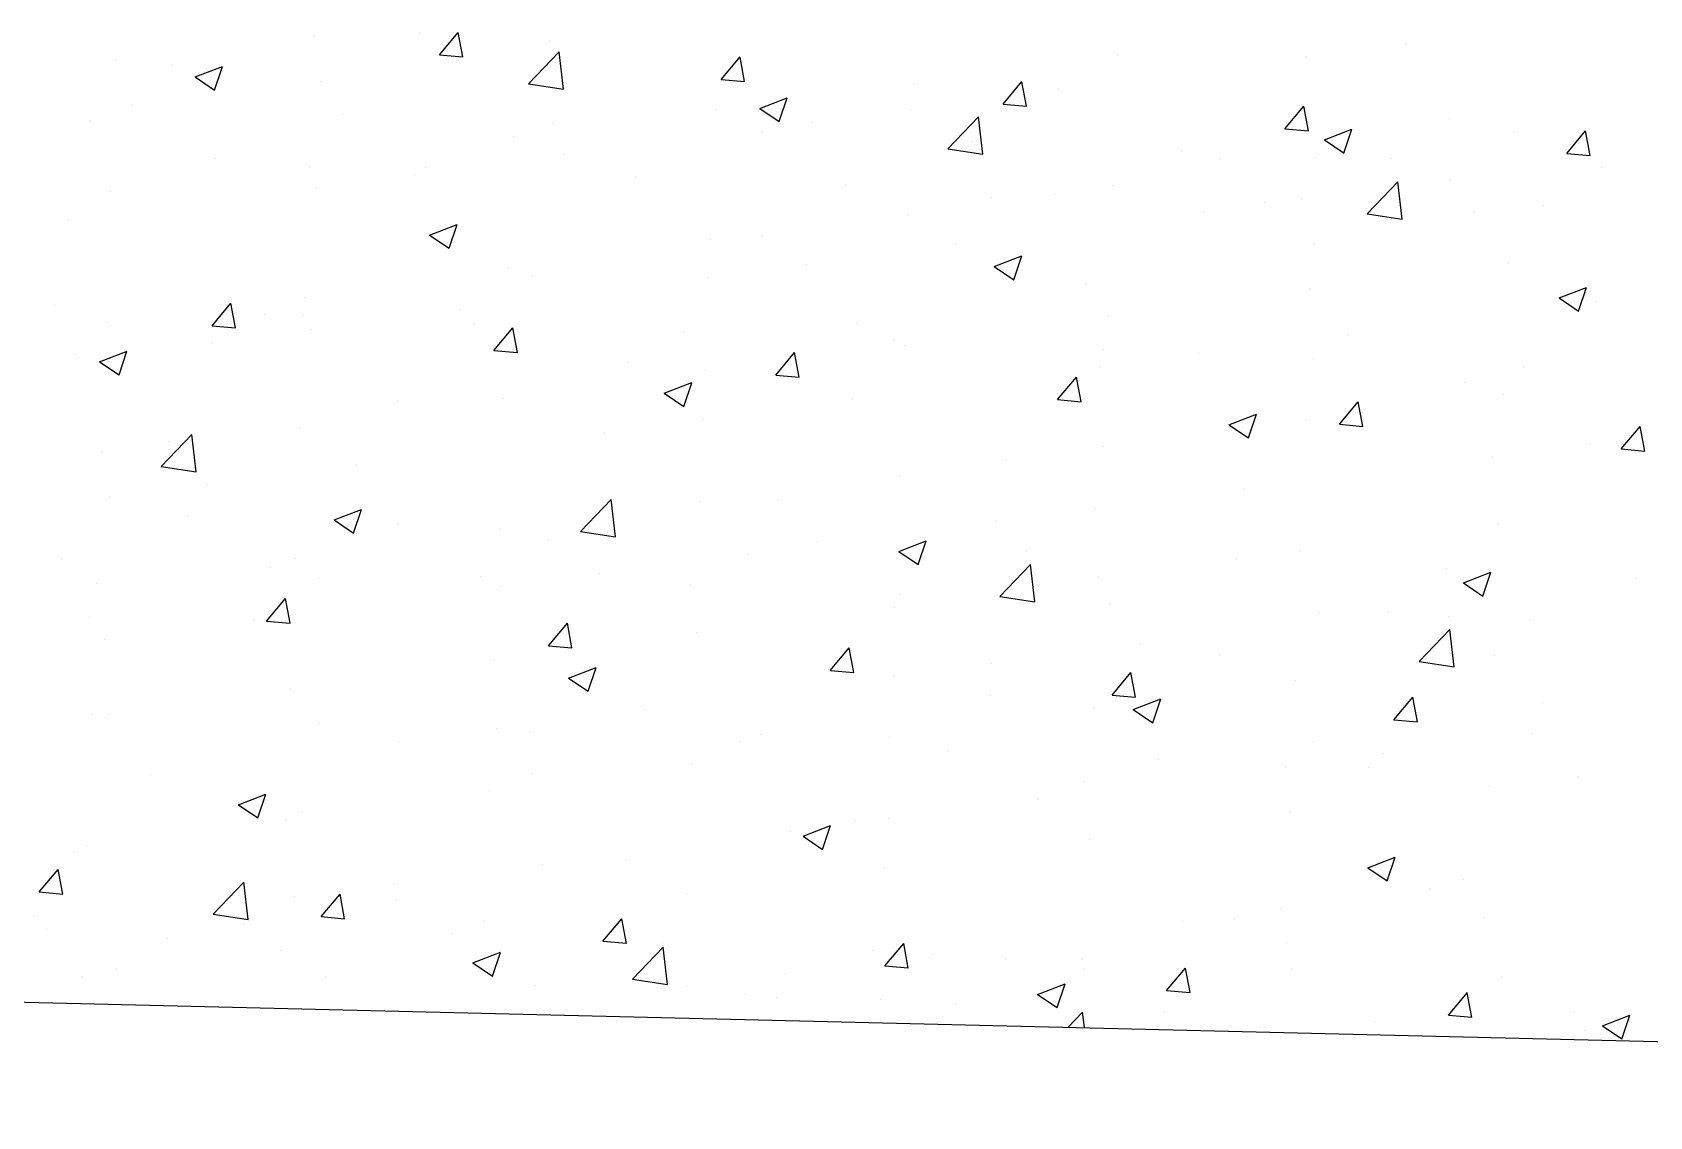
# Model space of a CAD drawing. Header units: millimetres. Extents: x 331487 to 517269, y 198509 to 399936.
# Drawn here: x 448193.3 to 448604.9, y 301836.3 to 302112.3 of the extents above; entities that cross this region are included whole.
import ezdxf

# ---------------------------------------------------------------- set-up
doc = ezdxf.new("R2010")
doc.units = ezdxf.units.MM
doc.header["$MEASUREMENT"] = 0
doc.layers.add('COLUMN', color=6, linetype='Continuous')

msp = doc.modelspace()

# ---------------------------------------------------------------- linework, layer by layer
at = {"layer": 'COLUMN'}
msp.add_line((410789.88, 302764.93), (449403.06, 301836.28), dxfattribs=at)
at = {"layer": 'COLUMN', "color": 2, "linetype": 'Continuous'}
for p, q in [((448265.04, 302111.51), (448265.04, 302111.51)), ((448265.04, 302111.51), (448265.04, 302111.51)), ((448291.91, 302112.31), (448291.91, 302112.31)), ((448291.91, 302112.31), (448291.91, 302112.31)), ((448296.91, 302106.59), (448301.73, 302112.33)), ((448296.91, 302106.59), (448301.73, 302112.33)), ((448302.89, 302106.06), (448301.73, 302112.32)), ((448302.89, 302106.06), (448301.73, 302112.32)), ((448319.59, 302099.23), (448327.38, 302107.35)), ((448319.59, 302099.23), (448327.38, 302107.35)), ((448324.87, 302109.9), (448324.87, 302109.9)), ((448324.87, 302109.9), (448324.87, 302109.9)), ((448328.48, 302097.85), (448327.37, 302107.34)), ((448328.48, 302097.85), (448327.37, 302107.34)), ((448542.76, 302109.36), (448542.76, 302109.36)), ((448542.76, 302109.36), (448542.76, 302109.36)), ((448214.53, 302105.1), (448214.53, 302105.1)), ((448214.53, 302105.1), (448214.53, 302105.1)), ((448228.75, 302103.99), (448228.75, 302103.99)), ((448228.75, 302103.99), (448228.75, 302103.99)), ((448234.75, 302100.98), (448241.75, 302103.67)), ((448234.75, 302100.98), (448241.75, 302103.67)), ((448239.72, 302097.62), (448241.75, 302103.67)), ((448239.72, 302097.62), (448241.75, 302103.67)), ((448296.91, 302106.59), (448302.89, 302106.06)), ((448296.91, 302106.59), (448302.89, 302106.06)), ((448368.64, 302100.31), (448373.46, 302106.06)), ((448368.64, 302100.31), (448373.46, 302106.06)), ((448374.61, 302099.78), (448373.46, 302106.05)), ((448374.61, 302099.78), (448373.46, 302106.05)), ((448469.56, 302106.65), (448469.56, 302106.65)), ((448469.56, 302106.65), (448469.56, 302106.65)), ((448517.72, 302106.06), (448517.72, 302106.06)), ((448517.72, 302106.06), (448517.72, 302106.06)), ((448234.75, 302100.98), (448239.72, 302097.63)), ((448234.75, 302100.98), (448239.72, 302097.63)), ((448266.55, 302099.89), (448266.55, 302099.89)), ((448266.55, 302099.89), (448266.55, 302099.89)), ((448319.58, 302099.23), (448328.48, 302097.85)), ((448319.58, 302099.23), (448328.48, 302097.85)), ((448368.64, 302100.31), (448374.62, 302099.79)), ((448368.64, 302100.31), (448374.62, 302099.79)), ((448417.62, 302099.16), (448417.62, 302099.16)), ((448417.62, 302099.16), (448417.62, 302099.16)), ((448440.36, 302094.04), (448445.18, 302099.78)), ((448440.36, 302094.04), (448445.18, 302099.78)), ((448446.34, 302093.51), (448445.18, 302099.77)), ((448446.34, 302093.51), (448445.18, 302099.77)), ((448378.46, 302092.97), (448385.46, 302095.66)), ((448378.46, 302092.97), (448385.46, 302095.66)), ((448383.43, 302089.62), (448385.46, 302095.66)), ((448383.43, 302089.62), (448385.46, 302095.66)), ((448454.57, 302097.75), (448454.57, 302097.75)), ((448454.57, 302097.75), (448454.57, 302097.75)), ((448218.92, 302093.62), (448218.92, 302093.62)), ((448218.92, 302093.62), (448218.92, 302093.62)), ((448272.3, 302091.36), (448272.3, 302091.36)), ((448272.3, 302091.36), (448272.3, 302091.36)), ((448367.11, 302092.75), (448367.11, 302092.75)), ((448367.11, 302092.75), (448367.11, 302092.75)), ((448378.46, 302092.97), (448383.43, 302089.62)), ((448378.46, 302092.97), (448383.43, 302089.62)), ((448416.7, 302092.76), (448416.7, 302092.76)), ((448416.7, 302092.76), (448416.7, 302092.76)), ((448426.31, 302082.68), (448434.1, 302090.8)), ((448426.31, 302082.68), (448434.1, 302090.8)), ((448435.2, 302081.3), (448434.1, 302090.79)), ((448435.2, 302081.3), (448434.1, 302090.79)), ((448440.36, 302094.04), (448446.34, 302093.51)), ((448440.36, 302094.04), (448446.34, 302093.51)), ((448512.09, 302087.76), (448516.91, 302093.51)), ((448512.09, 302087.76), (448516.91, 302093.51)), ((448518.07, 302087.23), (448516.91, 302093.5)), ((448518.07, 302087.23), (448516.91, 302093.5)), ((448554.01, 302090.27), (448554.01, 302090.27)), ((448554.01, 302090.27), (448554.01, 302090.27)), ((448208.23, 302089.88), (448208.23, 302089.88)), ((448208.23, 302089.88), (448208.23, 302089.88)), ((448325.68, 302089.11), (448325.68, 302089.11)), ((448325.68, 302089.11), (448325.68, 302089.11)), ((448379.07, 302086.85), (448379.07, 302086.85)), ((448379.07, 302086.85), (448379.07, 302086.85)), ((448391.66, 302089.46), (448391.66, 302089.46)), ((448391.66, 302089.46), (448391.66, 302089.46)), ((448512.09, 302087.76), (448518.07, 302087.24)), ((448512.09, 302087.76), (448518.07, 302087.24)), ((448522.17, 302084.96), (448529.17, 302087.65)), ((448522.17, 302084.96), (448529.17, 302087.65)), ((448527.14, 302081.61), (448529.17, 302087.65)), ((448527.14, 302081.61), (448529.17, 302087.65)), ((448570.19, 302086.81), (448570.19, 302086.81)), ((448570.19, 302086.81), (448570.19, 302086.81)), ((448583.82, 302081.48), (448588.64, 302087.23)), ((448583.82, 302081.48), (448588.64, 302087.23)), ((448589.79, 302080.96), (448588.63, 302087.22)), ((448589.79, 302080.96), (448588.63, 302087.22)), ((448315.76, 302085.71), (448315.76, 302085.71)), ((448315.76, 302085.71), (448315.76, 302085.71)), ((448426.31, 302082.67), (448435.2, 302081.3)), ((448426.31, 302082.67), (448435.2, 302081.3)), ((448432.45, 302084.6), (448432.45, 302084.6)), ((448432.45, 302084.6), (448432.45, 302084.6)), ((448485.83, 302082.34), (448485.83, 302082.34)), ((448485.83, 302082.34), (448485.83, 302082.34)), ((448522.17, 302084.96), (448527.15, 302081.61)), ((448522.17, 302084.96), (448527.15, 302081.61)), ((448240, 302080.19), (448240, 302080.19)), ((448240, 302080.19), (448240, 302080.19)), ((448263.82, 302078.22), (448263.82, 302078.22)), ((448263.82, 302078.22), (448263.82, 302078.22)), ((448293.39, 302077.93), (448293.39, 302077.93)), ((448293.39, 302077.93), (448293.39, 302077.93)), ((448328.51, 302081.15), (448328.51, 302081.15)), ((448328.51, 302081.15), (448328.51, 302081.15)), ((448495.69, 302080.26), (448495.69, 302080.26)), ((448495.69, 302080.26), (448495.69, 302080.26)), ((448519.68, 302080.41), (448519.68, 302080.41)), ((448519.68, 302080.41), (448519.68, 302080.41)), ((448539.21, 302080.09), (448539.21, 302080.09)), ((448539.21, 302080.09), (448539.21, 302080.09)), ((448583.82, 302081.48), (448589.79, 302080.96)), ((448583.82, 302081.48), (448589.79, 302080.96)), ((448290.63, 302076.16), (448290.63, 302076.16)), ((448290.63, 302076.16), (448290.63, 302076.16)), ((448346.77, 302075.68), (448346.77, 302075.68)), ((448346.77, 302075.68), (448346.77, 302075.68)), ((448533.04, 302066.13), (448540.83, 302074.25)), ((448533.04, 302066.13), (448540.83, 302074.25)), ((448541.93, 302064.74), (448540.82, 302074.24)), ((448541.93, 302064.74), (448540.82, 302074.24)), ((448554.33, 302074.9), (448554.33, 302074.9)), ((448554.33, 302074.9), (448554.33, 302074.9)), ((448592.6, 302077.83), (448592.6, 302077.83)), ((448592.6, 302077.83), (448592.6, 302077.83)), ((448213.31, 302071.81), (448213.31, 302071.81)), ((448213.31, 302071.81), (448213.31, 302071.81)), ((448265.6, 302072.87), (448265.6, 302072.87)), ((448265.6, 302072.87), (448265.6, 302072.87)), ((448400.15, 302073.42), (448400.15, 302073.42)), ((448400.15, 302073.42), (448400.15, 302073.42)), ((448437.37, 302070.25), (448437.37, 302070.25)), ((448437.37, 302070.25), (448437.37, 302070.25)), ((448453.53, 302071.17), (448453.53, 302071.17)), ((448453.53, 302071.17), (448453.53, 302071.17)), ((448468.34, 302073.36), (448468.34, 302073.36)), ((448468.34, 302073.36), (448468.34, 302073.36)), ((448516.45, 302069.91), (448516.45, 302069.91)), ((448516.45, 302069.91), (448516.45, 302069.91)), ((448416.4, 302065.87), (448416.4, 302065.87)), ((448416.4, 302065.87), (448416.4, 302065.87)), ((448491.42, 302066.62), (448491.42, 302066.62)), ((448491.42, 302066.62), (448491.42, 302066.62)), ((448506.92, 302068.91), (448506.92, 302068.91)), ((448506.92, 302068.91), (448506.92, 302068.91)), ((448533.03, 302066.12), (448541.93, 302064.74)), ((448533.03, 302066.12), (448541.93, 302064.74)), ((448560.3, 302066.65), (448560.3, 302066.65)), ((448560.3, 302066.65), (448560.3, 302066.65)), ((448577.97, 302068.32), (448577.97, 302068.32)), ((448577.97, 302068.32), (448577.97, 302068.32)), ((448202.45, 302064.55), (448202.45, 302064.55)), ((448202.45, 302064.55), (448202.45, 302064.55)), ((448294.44, 302060.72), (448301.44, 302063.41)), ((448294.44, 302060.72), (448301.44, 302063.41)), ((448299.41, 302057.36), (448301.44, 302063.41)), ((448299.41, 302057.36), (448301.44, 302063.41)), ((448294.44, 302060.72), (448299.41, 302057.36)), ((448294.44, 302060.72), (448299.41, 302057.36)), ((448365.89, 302059.47), (448365.89, 302059.47)), ((448365.89, 302059.47), (448365.89, 302059.47)), ((448379.06, 302060.24), (448379.06, 302060.24)), ((448379.06, 302060.24), (448379.06, 302060.24)), ((448428.26, 302058.3), (448428.26, 302058.3)), ((448428.26, 302058.3), (448428.26, 302058.3)), ((448519.66, 302058.31), (448519.66, 302058.31)), ((448519.66, 302058.31), (448519.66, 302058.31)), ((448390.39, 302053.32), (448390.39, 302053.32)), ((448390.39, 302053.32), (448390.39, 302053.32)), ((448438.15, 302052.71), (448445.15, 302055.4)), ((448438.15, 302052.71), (448445.15, 302055.4)), ((448443.12, 302049.35), (448445.15, 302055.4)), ((448443.12, 302049.35), (448445.15, 302055.4)), ((448568.98, 302053.52), (448568.98, 302053.52)), ((448568.98, 302053.52), (448568.98, 302053.52)), ((448314.55, 302052.42), (448314.55, 302052.42)), ((448314.55, 302052.42), (448314.55, 302052.42)), ((448320.74, 302050.23), (448320.74, 302050.23)), ((448320.74, 302050.23), (448320.74, 302050.23)), ((448365.36, 302050.02), (448365.36, 302050.02)), ((448365.36, 302050.02), (448365.36, 302050.02)), ((448438.15, 302052.71), (448443.12, 302049.36)), ((448438.15, 302052.71), (448443.12, 302049.36)), ((448461.34, 302048.3), (448461.34, 302048.3)), ((448461.34, 302048.3), (448461.34, 302048.3)), ((448518.47, 302047.12), (448518.47, 302047.12)), ((448518.47, 302047.12), (448518.47, 302047.12)), ((448581.86, 302044.7), (448588.87, 302047.39)), ((448581.86, 302044.7), (448588.87, 302047.39)), ((448586.83, 302041.35), (448588.86, 302047.39)), ((448586.83, 302041.35), (448588.86, 302047.39)), ((448199.02, 302042.79), (448199.02, 302042.79)), ((448199.02, 302042.79), (448199.02, 302042.79)), ((448239.06, 302037.64), (448243.88, 302043.39)), ((448239.06, 302037.64), (448243.88, 302043.39)), ((448245.04, 302037.11), (448243.88, 302043.38)), ((448245.04, 302037.11), (448243.88, 302043.38)), ((448262.61, 302044.93), (448262.61, 302044.93)), ((448262.61, 302044.93), (448262.61, 302044.93)), ((448302.2, 302041.71), (448302.2, 302041.71)), ((448302.2, 302041.71), (448302.2, 302041.71)), ((448581.86, 302044.7), (448586.84, 302041.35)), ((448581.86, 302044.7), (448586.84, 302041.35)), ((448591.17, 302043.77), (448591.17, 302043.77)), ((448591.17, 302043.77), (448591.17, 302043.77)), ((448212.1, 302038.52), (448212.1, 302038.52)), ((448212.1, 302038.52), (448212.1, 302038.52)), ((448239.06, 302037.64), (448245.04, 302037.12)), ((448239.06, 302037.64), (448245.04, 302037.12)), ((448252.41, 302040.53), (448252.41, 302040.53)), ((448252.41, 302040.53), (448252.41, 302040.53)), ((448262.42, 302040.22), (448262.42, 302040.22)), ((448262.42, 302040.22), (448262.42, 302040.22)), ((448305.79, 302038.28), (448305.79, 302038.28)), ((448305.79, 302038.28), (448305.79, 302038.28)), ((448310.79, 302031.37), (448315.61, 302037.11)), ((448310.79, 302031.37), (448315.61, 302037.11)), ((448316.76, 302030.84), (448315.61, 302037.11)), ((448316.76, 302030.84), (448315.61, 302037.11)), ((448403.02, 302038.28), (448403.02, 302038.28)), ((448403.02, 302038.28), (448403.02, 302038.28)), ((448467.12, 302040.08), (448467.12, 302040.08)), ((448467.12, 302040.08), (448467.12, 302040.08)), ((448239.29, 302033.43), (448239.29, 302033.43)), ((448239.29, 302033.43), (448239.29, 302033.43)), ((448264.33, 302036.72), (448264.33, 302036.72)), ((448264.33, 302036.72), (448264.33, 302036.72)), ((448359.17, 302036.02), (448359.17, 302036.02)), ((448359.17, 302036.02), (448359.17, 302036.02)), ((448412.55, 302033.77), (448412.55, 302033.77)), ((448412.55, 302033.77), (448412.55, 302033.77)), ((448528.02, 302035.46), (448528.02, 302035.46)), ((448528.02, 302035.46), (448528.02, 302035.46)), ((448204.1, 302030.21), (448204.1, 302030.21)), ((448204.1, 302030.21), (448204.1, 302030.21)), ((448210.42, 302028.47), (448217.42, 302031.15)), ((448210.42, 302028.47), (448217.42, 302031.15)), ((448215.39, 302025.11), (448217.41, 302031.15)), ((448215.39, 302025.11), (448217.41, 302031.15)), ((448310.79, 302031.37), (448316.76, 302030.84)), ((448310.79, 302031.37), (448316.76, 302030.84)), ((448382.51, 302025.09), (448387.33, 302030.84)), ((448382.51, 302025.09), (448387.33, 302030.84)), ((448388.49, 302024.56), (448387.33, 302030.83)), ((448388.49, 302024.56), (448387.33, 302030.83)), ((448415.18, 302032.58), (448415.18, 302032.58)), ((448415.18, 302032.58), (448415.18, 302032.58)), ((448465.94, 302031.51), (448465.94, 302031.51)), ((448465.94, 302031.51), (448465.94, 302031.51)), ((448490.14, 302030.47), (448490.14, 302030.47)), ((448490.14, 302030.47), (448490.14, 302030.47)), ((448519.32, 302029.26), (448519.32, 302029.26)), ((448519.32, 302029.26), (448519.32, 302029.26)), ((448210.42, 302028.47), (448215.39, 302025.11)), ((448210.42, 302028.47), (448215.39, 302025.11)), ((448344.7, 302028.27), (448344.7, 302028.27)), ((448344.7, 302028.27), (448344.7, 302028.27)), ((448364.67, 302026.18), (448364.67, 302026.18)), ((448364.67, 302026.18), (448364.67, 302026.18)), ((448382.51, 302025.09), (448388.49, 302024.57)), ((448382.51, 302025.09), (448388.49, 302024.57)), ((448454.24, 302018.82), (448459.06, 302024.56)), ((448454.24, 302018.82), (448459.06, 302024.56)), ((448460.21, 302018.29), (448459.06, 302024.56)), ((448460.21, 302018.29), (448459.06, 302024.56)), ((448465.11, 302027.18), (448465.11, 302027.18)), ((448465.11, 302027.18), (448465.11, 302027.18)), ((448572.7, 302027), (448572.7, 302027)), ((448572.7, 302027), (448572.7, 302027)), ((448354.13, 302020.46), (448361.13, 302023.15)), ((448354.13, 302020.46), (448361.13, 302023.15)), ((448354.13, 302020.46), (448359.1, 302017.1)), ((448354.13, 302020.46), (448359.1, 302017.1)), ((448359.1, 302017.1), (448361.13, 302023.14)), ((448359.1, 302017.1), (448361.13, 302023.14)), ((448557.85, 302023.31), (448557.85, 302023.31)), ((448557.85, 302023.31), (448557.85, 302023.31)), ((448286.38, 302018.26), (448286.38, 302018.26)), ((448286.38, 302018.26), (448286.38, 302018.26)), ((448313.33, 302019.13), (448313.33, 302019.13)), ((448313.33, 302019.13), (448313.33, 302019.13)), ((448401.96, 302018.86), (448401.96, 302018.86)), ((448401.96, 302018.86), (448401.96, 302018.86)), ((448454.24, 302018.82), (448460.22, 302018.29)), ((448454.24, 302018.82), (448460.22, 302018.29)), ((448525.96, 302012.54), (448530.79, 302018.29)), ((448525.96, 302012.54), (448530.79, 302018.29)), ((448531.94, 302012.01), (448530.78, 302018.28)), ((448531.94, 302012.01), (448530.78, 302018.28)), ((448567.76, 302020.23), (448567.76, 302020.23)), ((448567.76, 302020.23), (448567.76, 302020.23)), ((448364.08, 302013.88), (448364.08, 302013.88)), ((448364.08, 302013.88), (448364.08, 302013.88)), ((448497.84, 302012.45), (448504.84, 302015.14)), ((448497.84, 302012.45), (448504.84, 302015.14)), ((448497.84, 302012.45), (448502.82, 302009.09)), ((448497.84, 302012.45), (448502.82, 302009.09)), ((448499.53, 302013.3), (448499.53, 302013.3)), ((448499.53, 302013.3), (448499.53, 302013.3)), ((448502.81, 302009.09), (448504.84, 302015.14)), ((448502.81, 302009.09), (448504.84, 302015.14)), ((448517.25, 302013.83), (448517.25, 302013.83)), ((448517.25, 302013.83), (448517.25, 302013.83)), ((448525.97, 302012.54), (448531.94, 302012.02)), ((448525.97, 302012.54), (448531.94, 302012.02)), ((448226.12, 302001.82), (448233.91, 302009.94)), ((448226.12, 302001.82), (448233.91, 302009.94)), ((448228.06, 302008.25), (448228.06, 302008.25)), ((448228.06, 302008.25), (448228.06, 302008.25)), ((448235.01, 302000.44), (448233.91, 302009.93)), ((448235.01, 302000.44), (448233.91, 302009.93)), ((448261.39, 302011.64), (448261.39, 302011.64)), ((448261.39, 302011.64), (448261.39, 302011.64)), ((448339.05, 302010.58), (448339.05, 302010.58)), ((448339.05, 302010.58), (448339.05, 302010.58)), ((448597.69, 302006.27), (448602.51, 302012.01)), ((448597.69, 302006.27), (448602.51, 302012.01)), ((448603.67, 302005.74), (448602.51, 302012)), ((448603.67, 302005.74), (448602.51, 302012)), ((448210.88, 302005.24), (448210.88, 302005.24)), ((448210.88, 302005.24), (448210.88, 302005.24)), ((448465.91, 302006.79), (448465.91, 302006.79)), ((448465.91, 302006.79), (448465.91, 302006.79)), ((448564.87, 302004.33), (448564.87, 302004.33)), ((448564.87, 302004.33), (448564.87, 302004.33)), ((448589.9, 302007.63), (448589.9, 302007.63)), ((448589.9, 302007.63), (448589.9, 302007.63)), ((448597.69, 302006.27), (448603.67, 302005.74)), ((448597.69, 302006.27), (448603.67, 302005.74)), ((448226.12, 302001.82), (448235.01, 302000.44)), ((448226.12, 302001.82), (448235.01, 302000.44)), ((448275.89, 302002.27), (448275.89, 302002.27)), ((448275.89, 302002.27), (448275.89, 302002.27)), ((448441.21, 302003.29), (448441.21, 302003.29)), ((448441.21, 302003.29), (448441.21, 302003.29)), ((448238.02, 301997.28), (448238.02, 301997.28)), ((448238.02, 301997.28), (448238.02, 301997.28)), ((448413.97, 301999.29), (448413.97, 301999.29)), ((448413.97, 301999.29), (448413.97, 301999.29)), ((448501.71, 301996.02), (448501.71, 301996.02)), ((448501.71, 301996.02), (448501.71, 301996.02)), ((448212.99, 301993.98), (448212.99, 301993.98)), ((448212.99, 301993.98), (448212.99, 301993.98)), ((448332.85, 301985.27), (448340.64, 301993.39)), ((448332.85, 301985.27), (448340.64, 301993.39)), ((448341.74, 301983.88), (448340.63, 301993.38)), ((448341.74, 301983.88), (448340.63, 301993.38)), ((448363.46, 301992.89), (448363.46, 301992.89)), ((448363.46, 301992.89), (448363.46, 301992.89)), ((448382.89, 301993.28), (448382.89, 301993.28)), ((448382.89, 301993.28), (448382.89, 301993.28)), ((448232.93, 301989.43), (448232.93, 301989.43)), ((448232.93, 301989.43), (448232.93, 301989.43)), ((448270.11, 301988.2), (448277.11, 301990.89)), ((448270.11, 301988.2), (448277.11, 301990.89)), ((448270.11, 301988.2), (448275.08, 301984.85)), ((448270.11, 301988.2), (448275.08, 301984.85)), ((448275.08, 301984.85), (448277.1, 301990.89)), ((448275.08, 301984.85), (448277.1, 301990.89)), ((448438.8, 301987.74), (448438.8, 301987.74)), ((448438.8, 301987.74), (448438.8, 301987.74)), ((448463.84, 301991.03), (448463.84, 301991.03)), ((448463.84, 301991.03), (448463.84, 301991.03)), ((448286.32, 301987.18), (448286.32, 301987.18)), ((448286.32, 301987.18), (448286.32, 301987.18)), ((448312.11, 301985.85), (448312.11, 301985.85)), ((448312.11, 301985.85), (448312.11, 301985.85)), ((448324.57, 301983.27), (448324.57, 301983.27)), ((448324.57, 301983.27), (448324.57, 301983.27)), ((448332.84, 301985.26), (448341.74, 301983.88)), ((448332.84, 301985.26), (448341.74, 301983.88)), ((448339.7, 301984.92), (448339.7, 301984.92)), ((448339.7, 301984.92), (448339.7, 301984.92)), ((448566.55, 301986.94), (448566.55, 301986.94)), ((448566.55, 301986.94), (448566.55, 301986.94)), ((448375.65, 301979.42), (448375.65, 301979.42)), ((448375.65, 301979.42), (448375.65, 301979.42)), ((448393.08, 301982.67), (448393.08, 301982.67)), ((448393.08, 301982.67), (448393.08, 301982.67)), ((448413.82, 301980.2), (448420.82, 301982.88)), ((448413.82, 301980.2), (448420.82, 301982.88)), ((448413.82, 301980.2), (448418.79, 301976.84)), ((448413.82, 301980.2), (448418.79, 301976.84)), ((448418.79, 301976.84), (448420.82, 301982.88)), ((448418.79, 301976.84), (448420.82, 301982.88)), ((448446.46, 301980.41), (448446.46, 301980.41)), ((448446.46, 301980.41), (448446.46, 301980.41)), ((448516.04, 301980.54), (448516.04, 301980.54)), ((448516.04, 301980.54), (448516.04, 301980.54)), ((448200.64, 301978.26), (448200.64, 301978.26)), ((448200.64, 301978.26), (448200.64, 301978.26)), ((448254.02, 301976), (448254.02, 301976)), ((448254.02, 301976), (448254.02, 301976)), ((448260.18, 301978.35), (448260.18, 301978.35)), ((448260.18, 301978.35), (448260.18, 301978.35)), ((448439.57, 301968.72), (448447.36, 301976.83)), ((448439.57, 301968.72), (448447.36, 301976.83)), ((448448.46, 301967.33), (448447.36, 301976.83)), ((448448.46, 301967.33), (448447.36, 301976.83)), ((448499.84, 301978.16), (448499.84, 301978.16)), ((448499.84, 301978.16), (448499.84, 301978.16)), ((448553.23, 301975.9), (448553.23, 301975.9)), ((448553.23, 301975.9), (448553.23, 301975.9)), ((448209.67, 301971.95), (448209.67, 301971.95)), ((448209.67, 301971.95), (448209.67, 301971.95)), ((448266.25, 301973.26), (448266.25, 301973.26)), ((448266.25, 301973.26), (448266.25, 301973.26)), ((448307.4, 301973.75), (448307.4, 301973.75)), ((448307.4, 301973.75), (448307.4, 301973.75)), ((448312.74, 301971.14), (448312.74, 301971.14)), ((448312.74, 301971.14), (448312.74, 301971.14)), ((448337.78, 301974.44), (448337.78, 301974.44)), ((448337.78, 301974.44), (448337.78, 301974.44)), ((448360.78, 301971.49), (448360.78, 301971.49)), ((448360.78, 301971.49), (448360.78, 301971.49)), ((448464.69, 301973.5), (448464.69, 301973.5)), ((448464.69, 301973.5), (448464.69, 301973.5)), ((448557.53, 301972.19), (448564.53, 301974.87)), ((448557.53, 301972.19), (448564.53, 301974.87)), ((448557.53, 301972.19), (448562.51, 301968.83)), ((448557.53, 301972.19), (448562.51, 301968.83)), ((448562.5, 301968.83), (448564.53, 301974.87)), ((448562.5, 301968.83), (448564.53, 301974.87)), ((448601.47, 301973.17), (448601.47, 301973.17)), ((448601.47, 301973.17), (448601.47, 301973.17)), ((448252.94, 301962.42), (448257.76, 301968.17)), ((448252.94, 301962.42), (448257.76, 301968.17)), ((448258.91, 301961.89), (448257.75, 301968.16)), ((448258.91, 301961.89), (448257.75, 301968.16)), ((448414.16, 301969.24), (448414.16, 301969.24)), ((448414.16, 301969.24), (448414.16, 301969.24)), ((448439.57, 301968.71), (448448.46, 301967.33)), ((448439.57, 301968.71), (448448.46, 301967.33)), ((448467.55, 301966.98), (448467.55, 301966.98)), ((448467.55, 301966.98), (448467.55, 301966.98)), ((448563.59, 301968.19), (448563.59, 301968.19)), ((448563.59, 301968.19), (448563.59, 301968.19)), ((448207.93, 301963.25), (448207.93, 301963.25)), ((448207.93, 301963.25), (448207.93, 301963.25)), ((448249.59, 301962.83), (448249.59, 301962.83)), ((448249.59, 301962.83), (448249.59, 301962.83)), ((448412.75, 301966), (448412.75, 301966)), ((448412.75, 301966), (448412.75, 301966)), ((448520.93, 301964.72), (448520.93, 301964.72)), ((448520.93, 301964.72), (448520.93, 301964.72)), ((448538.56, 301964.89), (448538.56, 301964.89)), ((448538.56, 301964.89), (448538.56, 301964.89)), ((448553.72, 301963.64), (448553.72, 301963.64)), ((448553.72, 301963.64), (448553.72, 301963.64)), ((448252.94, 301962.42), (448258.91, 301961.9)), ((448252.94, 301962.42), (448258.91, 301961.9)), ((448324.66, 301956.15), (448329.48, 301961.89)), ((448324.66, 301956.15), (448329.48, 301961.89)), ((448330.64, 301955.62), (448329.48, 301961.89)), ((448330.64, 301955.62), (448329.48, 301961.89)), ((448362.24, 301959.6), (448362.24, 301959.6)), ((448362.24, 301959.6), (448362.24, 301959.6)), ((448546.29, 301952.16), (448554.08, 301960.28)), ((448546.29, 301952.16), (448554.08, 301960.28)), ((448555.18, 301950.78), (448554.08, 301960.28)), ((448555.18, 301950.78), (448554.08, 301960.28)), ((448574.31, 301962.47), (448574.31, 301962.47)), ((448574.31, 301962.47), (448574.31, 301962.47)), ((448211.71, 301957.84), (448211.71, 301957.84)), ((448211.71, 301957.84), (448211.71, 301957.84)), ((448324.66, 301956.15), (448330.64, 301955.62)), ((448324.66, 301956.15), (448330.64, 301955.62)), ((448396.39, 301949.87), (448401.21, 301955.62)), ((448396.39, 301949.87), (448401.21, 301955.62)), ((448402.36, 301949.34), (448401.21, 301955.61)), ((448402.36, 301949.34), (448401.21, 301955.61)), ((448475.4, 301956.58), (448475.4, 301956.58)), ((448475.4, 301956.58), (448475.4, 301956.58)), ((448310.9, 301952.56), (448310.9, 301952.56)), ((448310.9, 301952.56), (448310.9, 301952.56)), ((448329.8, 301947.94), (448336.8, 301950.63)), ((448329.8, 301947.94), (448336.8, 301950.63)), ((448334.77, 301944.59), (448336.8, 301950.63)), ((448334.77, 301944.59), (448336.8, 301950.63)), ((448437.53, 301951.59), (448437.53, 301951.59)), ((448437.53, 301951.59), (448437.53, 301951.59)), ((448495.4, 301953.63), (448495.4, 301953.63)), ((448495.4, 301953.63), (448495.4, 301953.63)), ((448546.29, 301952.16), (448555.18, 301950.78)), ((448546.29, 301952.16), (448555.18, 301950.78)), ((448565.33, 301953.65), (448565.33, 301953.65)), ((448565.33, 301953.65), (448565.33, 301953.65)), ((448329.8, 301947.94), (448334.77, 301944.59)), ((448329.8, 301947.94), (448334.77, 301944.59)), ((448396.39, 301949.87), (448402.37, 301949.35)), ((448396.39, 301949.87), (448402.37, 301949.35)), ((448412.5, 301948.3), (448412.5, 301948.3)), ((448412.5, 301948.3), (448412.5, 301948.3)), ((448468.11, 301943.6), (448472.93, 301949.34)), ((448468.11, 301943.6), (448472.93, 301949.34)), ((448474.09, 301943.07), (448472.93, 301949.34)), ((448474.09, 301943.07), (448472.93, 301949.34)), ((448514.82, 301947.25), (448514.82, 301947.25)), ((448514.82, 301947.25), (448514.82, 301947.25)), ((448258.96, 301945.06), (448258.96, 301945.06)), ((448258.96, 301945.06), (448258.96, 301945.06)), ((448437.08, 301943.62), (448437.08, 301943.62)), ((448437.08, 301943.62), (448437.08, 301943.62)), ((448468.11, 301943.6), (448474.09, 301943.07)), ((448468.11, 301943.6), (448474.09, 301943.07)), ((448473.51, 301939.93), (448480.51, 301942.62)), ((448473.51, 301939.93), (448480.51, 301942.62)), ((448478.48, 301936.58), (448480.51, 301942.62)), ((448478.48, 301936.58), (448480.51, 301942.62)), ((448539.84, 301937.32), (448544.66, 301943.07)), ((448539.84, 301937.32), (448544.66, 301943.07)), ((448545.82, 301936.79), (448544.66, 301943.06)), ((448545.82, 301936.79), (448544.66, 301943.06)), ((448208.45, 301938.66), (448208.45, 301938.66)), ((448208.45, 301938.66), (448208.45, 301938.66)), ((448213.04, 301938.6), (448213.04, 301938.6)), ((448213.04, 301938.6), (448213.04, 301938.6)), ((448349.34, 301939.98), (448349.34, 301939.98)), ((448349.34, 301939.98), (448349.34, 301939.98)), ((448463.48, 301940.21), (448463.48, 301940.21)), ((448463.48, 301940.21), (448463.48, 301940.21)), ((448473.51, 301939.93), (448478.48, 301936.58)), ((448473.51, 301939.93), (448478.48, 301936.58)), ((448577.68, 301941.69), (448577.68, 301941.69)), ((448577.68, 301941.69), (448577.68, 301941.69)), ((448266.42, 301936.35), (448266.42, 301936.35)), ((448266.42, 301936.35), (448266.42, 301936.35)), ((448311.47, 301934.99), (448311.47, 301934.99)), ((448311.47, 301934.99), (448311.47, 301934.99)), ((448319.8, 301934.09), (448319.8, 301934.09)), ((448319.8, 301934.09), (448319.8, 301934.09)), ((448539.84, 301937.32), (448545.82, 301936.8)), ((448539.84, 301937.32), (448545.82, 301936.8)), ((448286.43, 301931.7), (448286.43, 301931.7)), ((448286.43, 301931.7), (448286.43, 301931.7)), ((448373.18, 301931.84), (448373.18, 301931.84)), ((448373.18, 301931.84), (448373.18, 301931.84)), ((448378.76, 301933.61), (448378.76, 301933.61)), ((448378.76, 301933.61), (448378.76, 301933.61)), ((448411.54, 301932.71), (448411.54, 301932.71)), ((448411.54, 301932.71), (448411.54, 301932.71)), ((448519.36, 301931.68), (448519.36, 301931.68)), ((448519.36, 301931.68), (448519.36, 301931.68)), ((448575.16, 301933.73), (448575.16, 301933.73)), ((448575.16, 301933.73), (448575.16, 301933.73)), ((448361.03, 301926.31), (448361.03, 301926.31)), ((448361.03, 301926.31), (448361.03, 301926.31)), ((448426.57, 301929.58), (448426.57, 301929.58)), ((448426.57, 301929.58), (448426.57, 301929.58)), ((448479.95, 301927.33), (448479.95, 301927.33)), ((448479.95, 301927.33), (448479.95, 301927.33)), ((448537.29, 301928.75), (448537.29, 301928.75)), ((448537.29, 301928.75), (448537.29, 301928.75)), ((448223.28, 301923.38), (448223.28, 301923.38)), ((448223.28, 301923.38), (448223.28, 301923.38)), ((448320.44, 301923.6), (448320.44, 301923.6)), ((448320.44, 301923.6), (448320.44, 301923.6)), ((448461.04, 301921.67), (448461.04, 301921.67)), ((448461.04, 301921.67), (448461.04, 301921.67)), ((448512.25, 301925.45), (448512.25, 301925.45)), ((448512.25, 301925.45), (448512.25, 301925.45)), ((448533.33, 301925.07), (448533.33, 301925.07)), ((448533.33, 301925.07), (448533.33, 301925.07)), ((448586.71, 301922.81), (448586.71, 301922.81)), ((448586.71, 301922.81), (448586.71, 301922.81)), ((448245.77, 301915.69), (448252.78, 301918.38)), ((448245.77, 301915.69), (448252.78, 301918.38)), ((448250.75, 301912.33), (448252.77, 301918.38)), ((448250.75, 301912.33), (448252.77, 301918.38)), ((448309.68, 301919.27), (448309.68, 301919.27)), ((448309.68, 301919.27), (448309.68, 301919.27)), ((448564.11, 301920.36), (448564.11, 301920.36)), ((448564.11, 301920.36), (448564.11, 301920.36)), ((448245.77, 301915.69), (448250.75, 301912.33)), ((448245.77, 301915.69), (448250.75, 301912.33)), ((448262.12, 301913.59), (448262.12, 301913.59)), ((448262.12, 301913.59), (448262.12, 301913.59)), ((448449.1, 301917.14), (448449.1, 301917.14)), ((448449.1, 301917.14), (448449.1, 301917.14)), ((448513.6, 301913.96), (448513.6, 301913.96)), ((448513.6, 301913.96), (448513.6, 301913.96)), ((448257.74, 301911.77), (448257.74, 301911.77)), ((448257.74, 301911.77), (448257.74, 301911.77)), ((448389.49, 301907.68), (448396.49, 301910.37)), ((448389.49, 301907.68), (448396.49, 301910.37)), ((448394.46, 301904.32), (448396.49, 301910.37)), ((448394.46, 301904.32), (448396.49, 301910.37)), ((448402.72, 301911.66), (448402.72, 301911.66)), ((448402.72, 301911.66), (448402.72, 301911.66)), ((448411.22, 301912.15), (448411.22, 301912.15)), ((448411.22, 301912.15), (448411.22, 301912.15)), ((448207.23, 301905.37), (448207.23, 301905.37)), ((448207.23, 301905.37), (448207.23, 301905.37)), ((448386.19, 301908.85), (448386.19, 301908.85)), ((448386.19, 301908.85), (448386.19, 301908.85)), ((448389.49, 301907.68), (448394.46, 301904.33)), ((448389.49, 301907.68), (448394.46, 301904.33)), ((448462.26, 301906.92), (448462.26, 301906.92)), ((448462.26, 301906.92), (448462.26, 301906.92)), ((448203.81, 301903.58), (448203.81, 301903.58)), ((448203.81, 301903.58), (448203.81, 301903.58)), ((448344.4, 301901.65), (448344.4, 301901.65)), ((448344.4, 301901.65), (448344.4, 301901.65)), ((448533.2, 301899.67), (448540.2, 301902.36)), ((448533.2, 301899.67), (448540.2, 301902.36)), ((448538.17, 301896.32), (448540.2, 301902.36)), ((448538.17, 301896.32), (448540.2, 301902.36)), ((448195.08, 301893.48), (448199.91, 301899.22)), ((448195.08, 301893.48), (448199.91, 301899.22)), ((448201.06, 301892.95), (448199.9, 301899.22)), ((448201.06, 301892.95), (448199.9, 301899.22)), ((448323.04, 301900.54), (448323.04, 301900.54)), ((448323.04, 301900.54), (448323.04, 301900.54)), ((448410.32, 301899.42), (448410.32, 301899.42)), ((448410.32, 301899.42), (448410.32, 301899.42)), ((448533.2, 301899.67), (448538.17, 301896.32)), ((448533.2, 301899.67), (448538.17, 301896.32)), ((448195.09, 301893.48), (448201.06, 301892.96)), ((448195.09, 301893.48), (448201.06, 301892.96)), ((448239.38, 301887.86), (448247.17, 301895.97)), ((448239.38, 301887.86), (448247.17, 301895.97)), ((448248.27, 301886.47), (448247.16, 301895.97)), ((448248.27, 301886.47), (448247.16, 301895.97)), ((448266.81, 301887.2), (448271.63, 301892.95)), ((448266.81, 301887.2), (448271.63, 301892.95)), ((448272.79, 301886.67), (448271.63, 301892.94)), ((448272.79, 301886.67), (448271.63, 301892.94)), ((448285.16, 301895.55), (448285.16, 301895.55)), ((448285.16, 301895.55), (448285.16, 301895.55)), ((448359.81, 301893.02), (448359.81, 301893.02)), ((448359.81, 301893.02), (448359.81, 301893.02)), ((448548.85, 301894.29), (448548.85, 301894.29)), ((448548.85, 301894.29), (448548.85, 301894.29)), ((448557.55, 301896.68), (448557.55, 301896.68)), ((448557.55, 301896.68), (448557.55, 301896.68)), ((448260.13, 301892.26), (448260.13, 301892.26)), ((448260.13, 301892.26), (448260.13, 301892.26)), ((448286.09, 301891.63), (448286.09, 301891.63)), ((448286.09, 301891.63), (448286.09, 301891.63)), ((448510.98, 301889.31), (448510.98, 301889.31)), ((448510.98, 301889.31), (448510.98, 301889.31)), ((448193.56, 301887.5), (448193.56, 301887.5)), ((448193.56, 301887.5), (448193.56, 301887.5)), ((448239.38, 301887.85), (448248.27, 301886.47)), ((448239.38, 301887.85), (448248.27, 301886.47)), ((448246.95, 301885.25), (448246.95, 301885.25)), ((448246.95, 301885.25), (448246.95, 301885.25)), ((448266.81, 301887.2), (448272.79, 301886.68)), ((448266.81, 301887.2), (448272.79, 301886.68)), ((448308.47, 301885.98), (448308.47, 301885.98)), ((448308.47, 301885.98), (448308.47, 301885.98)), ((448338.54, 301880.93), (448343.36, 301886.67)), ((448338.54, 301880.93), (448343.36, 301886.67)), ((448344.51, 301880.4), (448343.36, 301886.67)), ((448344.51, 301880.4), (448343.36, 301886.67)), ((448485.95, 301886.01), (448485.95, 301886.01)), ((448485.95, 301886.01), (448485.95, 301886.01)), ((448499.23, 301886.67), (448499.23, 301886.67)), ((448499.23, 301886.67), (448499.23, 301886.67)), ((448562.9, 301887.07), (448562.9, 301887.07)), ((448562.9, 301887.07), (448562.9, 301887.07)), ((448196.97, 301883.94), (448196.97, 301883.94)), ((448196.97, 301883.94), (448196.97, 301883.94)), ((448227.77, 301881.62), (448227.77, 301881.62)), ((448227.77, 301881.62), (448227.77, 301881.62)), ((448300.33, 301882.99), (448300.33, 301882.99)), ((448300.33, 301882.99), (448300.33, 301882.99)), ((448338.54, 301880.93), (448344.51, 301880.41)), ((448338.54, 301880.93), (448344.51, 301880.41)), ((448353.71, 301880.74), (448353.71, 301880.74)), ((448353.71, 301880.74), (448353.71, 301880.74)), ((448410.26, 301874.65), (448415.08, 301880.4)), ((448410.26, 301874.65), (448415.08, 301880.4)), ((448416.24, 301874.12), (448415.08, 301880.39)), ((448416.24, 301874.12), (448415.08, 301880.39)), ((448512.39, 301880.67), (448512.39, 301880.67)), ((448512.39, 301880.67), (448512.39, 301880.67)), ((448256.53, 301878.48), (448256.53, 301878.48)), ((448256.53, 301878.48), (448256.53, 301878.48)), ((448305.46, 301875.43), (448312.47, 301878.12)), ((448305.46, 301875.43), (448312.47, 301878.12)), ((448310.44, 301872.07), (448312.46, 301878.11)), ((448310.44, 301872.07), (448312.46, 301878.11)), ((448346.1, 301871.3), (448353.89, 301879.42)), ((448346.1, 301871.3), (448353.89, 301879.42)), ((448354.99, 301869.92), (448353.89, 301879.42)), ((448354.99, 301869.92), (448353.89, 301879.42)), ((448407.09, 301878.48), (448407.09, 301878.48)), ((448407.09, 301878.48), (448407.09, 301878.48)), ((448422.79, 301877.69), (448422.79, 301877.69)), ((448422.79, 301877.69), (448422.79, 301877.69)), ((448440.91, 301876.66), (448440.91, 301876.66)), ((448440.91, 301876.66), (448440.91, 301876.66)), ((448214.65, 301874.07), (448214.65, 301874.07)), ((448214.65, 301874.07), (448214.65, 301874.07)), ((448305.47, 301875.43), (448310.44, 301872.07)), ((448305.47, 301875.43), (448310.44, 301872.07)), ((448384.92, 301872.71), (448384.92, 301872.71)), ((448384.92, 301872.71), (448384.92, 301872.71)), ((448410.26, 301874.65), (448416.24, 301874.13)), ((448410.26, 301874.65), (448416.24, 301874.13)), ((448460.48, 301876.23), (448460.48, 301876.23)), ((448460.48, 301876.23), (448460.48, 301876.23)), ((448461.04, 301873.63), (448461.04, 301873.63)), ((448461.04, 301873.63), (448461.04, 301873.63)), ((448481.99, 301868.38), (448486.81, 301874.12)), ((448481.99, 301868.38), (448486.81, 301874.12)), ((448487.96, 301867.85), (448486.81, 301874.12)), ((448487.96, 301867.85), (448486.81, 301874.12)), ((448513.86, 301873.97), (448513.86, 301873.97)), ((448513.86, 301873.97), (448513.86, 301873.97)), ((448206.02, 301872.08), (448206.02, 301872.08)), ((448206.02, 301872.08), (448206.02, 301872.08)), ((448268.03, 301871.82), (448268.03, 301871.82)), ((448268.03, 301871.82), (448268.03, 301871.82)), ((448321.41, 301869.56), (448321.41, 301869.56)), ((448321.41, 301869.56), (448321.41, 301869.56)), ((448346.1, 301871.3), (448354.99, 301869.92)), ((448346.1, 301871.3), (448354.99, 301869.92)), ((448359.88, 301869.41), (448359.88, 301869.41)), ((448359.88, 301869.41), (448359.88, 301869.41)), ((448449.18, 301867.42), (448456.18, 301870.11)), ((448449.18, 301867.42), (448456.18, 301870.11)), ((448454.15, 301864.06), (448456.18, 301870.11)), ((448454.15, 301864.06), (448456.18, 301870.11)), ((448481.99, 301868.38), (448487.97, 301867.85)), ((448481.99, 301868.38), (448487.97, 301867.85)), ((448567.24, 301871.72), (448567.24, 301871.72)), ((448567.24, 301871.72), (448567.24, 301871.72)), ((448374.8, 301867.3), (448374.8, 301867.3)), ((448374.8, 301867.3), (448374.8, 301867.3)), ((448382.6, 301866.65), (448382.6, 301866.65)), ((448382.6, 301866.65), (448382.6, 301866.65)), ((448409.1, 301866.13), (448409.1, 301866.13)), ((448409.1, 301866.13), (448409.1, 301866.13)), ((448428.18, 301865.05), (448428.18, 301865.05)), ((448428.18, 301865.05), (448428.18, 301865.05)), ((448449.18, 301867.42), (448454.15, 301864.06)), ((448449.18, 301867.42), (448454.15, 301864.06)), ((448553.72, 301862.1), (448558.54, 301867.85)), ((448553.72, 301862.1), (448558.54, 301867.85)), ((448559.69, 301861.57), (448558.53, 301867.84)), ((448559.69, 301861.57), (448558.53, 301867.84)), ((448456.94, 301859.04), (448460.62, 301862.87)), ((448456.94, 301859.04), (448460.62, 301862.87)), ((448461.07, 301858.94), (448460.61, 301862.87)), ((448461.07, 301858.94), (448460.61, 301862.87)), ((448481.56, 301862.79), (448481.56, 301862.79)), ((448481.56, 301862.79), (448481.56, 301862.79)), ((448534.94, 301860.54), (448534.94, 301860.54)), ((448534.94, 301860.54), (448534.94, 301860.54)), ((448553.72, 301862.1), (448559.69, 301861.58)), ((448553.72, 301862.1), (448559.69, 301861.58)), ((448585.7, 301863.16), (448585.7, 301863.16)), ((448585.7, 301863.16), (448585.7, 301863.16)), ((448592.89, 301859.41), (448599.89, 301862.1)), ((448592.89, 301859.41), (448599.89, 301862.1)), ((448597.86, 301856.05), (448599.89, 301862.1)), ((448597.86, 301856.05), (448599.89, 301862.1)), ((448588.33, 301858.28), (448588.33, 301858.28)), ((448588.33, 301858.28), (448588.33, 301858.28)), ((448592.89, 301859.41), (448597.87, 301856.06)), ((448592.89, 301859.41), (448597.87, 301856.06))]:
    msp.add_line(p, q, dxfattribs=at)

doc.saveas('drawing.dxf')
